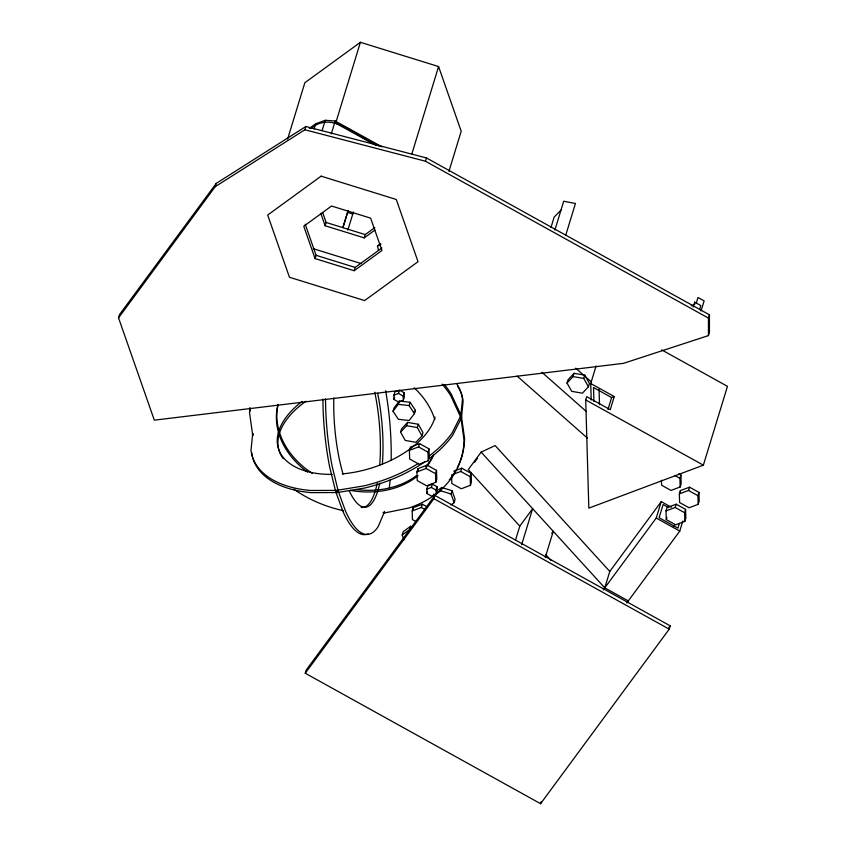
<?xml version="1.0" encoding="UTF-8"?>
<svg xmlns="http://www.w3.org/2000/svg" width="846" height="846" viewBox="0 0 846 846"><rect width="100%" height="100%" fill="white"/><g stroke="black" fill="none" stroke-linecap="round" stroke-linejoin="round"><path stroke-width="1.27" d="M429.155 456.026A109.145 60.986 -16.7 0 0 452.081 433.015L460.816 415.714L462.476 399.016A109.145 60.986 -16.7 0 0 456.914 384.073M428.774 458.966A109.145 60.986 -16.7 0 0 452.726 435.182L461.472 417.882L463.122 401.184A109.145 60.986 -16.7 0 0 457.57 386.241M325.52 398.847A109.145 31.598 85.1 0 0 332.245 466.675L338.284 491.357L345.697 511.555A109.145 31.598 85.1 0 0 378.289 526.413L384.581 511.407M118.535 317.853L119.54 314.564L216.216 183.413L305.882 126.488L426.458 157.938L709.434 314.807L709.445 332.309L708.44 335.598L623.544 363.325L154.321 420.166L118.535 317.853L215.212 186.691L216.216 183.413M287.598 139.146L304.846 82.749L360.396 42.3L438.577 66.548L461.197 131.246L448.94 171.357M215.212 186.691L304.877 129.766L305.882 126.488M314.035 129.163L315.674 123.78L325.245 120.291L335.206 121.02L382.075 146.887M322.072 130.665L325.245 120.291M331.272 133.901L335.206 121.02M335.873 122.501L360.396 42.3M253.24 433.945L252.732 435.584L249.549 412.848A109.145 84.822 17 0 1 249.866 407.592M315.082 258.59L303.767 226.242L331.547 206.022L370.633 218.141L381.948 250.49L354.167 270.72L315.082 258.59L316.087 255.312L305.205 224.201M374.894 230.101L364.214 237.874L325.118 225.755L326.122 222.466L322.643 212.515M343.021 227.236L347.558 212.399L352.771 214.017M342.894 227.68L348.192 210.379M347.854 230.091L353.406 211.986M354.167 270.72L355.172 267.431L381.884 247.984M364.214 237.874L365.218 234.596L374.831 227.595M411.759 154.268L438.577 66.548M708.44 335.598L708.43 318.096L425.453 161.226L426.458 157.938M305.258 673.247L306.263 669.958L434.907 495.418L670.233 625.871L669.228 629.16L540.583 803.7L305.258 673.247L433.913 498.696L434.907 495.418M393.898 395.156L398.477 393.432L399.481 390.154L404.187 392.756L404.314 397.081L403.309 400.37L398.73 402.093L394.025 399.481L393.898 395.156L394.902 391.867L398.255 390.609M394.025 399.481L394.691 397.292M393.009 411.23L394.014 407.941L399.354 401.067L410.077 402.273L415.471 410.352L414.466 413.641L409.126 420.515L398.403 419.309L393.009 411.23L398.35 404.356L399.354 401.067M403.309 400.37L403.182 396.044L404.187 392.756M400.581 432.147L401.586 428.859L407.613 422.408L418.315 424.269L422.979 432.57L421.974 435.859L415.946 442.299L405.255 440.449L400.581 432.147L406.609 425.697L407.613 422.408M414.466 413.641L409.073 405.562L410.077 402.273M409.411 450.347L410.416 447.069L419.574 443.632L428.985 448.845L429.239 457.506L428.235 460.784L419.077 464.221L409.654 459.008L409.411 450.347L418.569 446.91L427.981 452.134L428.235 460.784M421.974 435.859L417.311 427.558L418.315 424.269M418.569 446.91L419.574 443.632M416.951 471.92L417.956 468.631L427.124 465.194L436.536 470.408L436.779 479.069L435.775 482.347L426.617 485.794L417.205 480.57L416.951 471.92L426.12 468.483L435.531 473.697L435.775 482.347M403.912 539.917L402.188 534.989L403.193 531.7L410.596 526.307L412.774 526.984M427.981 452.134L428.985 448.845M415.576 521.337L412.446 519.603L412.192 510.942L413.197 507.653L422.355 504.216L427.59 507.124M426.12 468.483L427.124 465.194M410.596 526.307L409.591 529.596L402.188 534.989M426.786 489.178L427.79 485.89L432.369 484.176L437.075 486.778L437.202 491.114L436.198 494.392L431.619 496.116L426.913 493.504L426.786 489.178L431.365 487.455L436.071 490.067L436.198 494.392M412.192 510.942L421.361 507.505L422.355 504.216M426.913 493.504L427.579 491.315M431.365 487.455L432.369 484.176M435.531 473.697L436.536 470.408M433.945 493.99L433.268 496.179L440.681 490.786L441.686 487.508L452.102 490.743L455.127 499.362L454.122 502.651L450.939 504.956M436.071 490.067L437.075 486.778M436.758 493.303A109.145 84.822 17 0 0 464.073 440.364L460.89 417.617L461.398 415.978L451.119 393.845A109.145 84.822 17 0 0 444.362 384.496M454.122 502.651L451.098 494.022L452.102 490.743M452.716 474.469L460.753 471.455L461.757 468.166L471.169 473.39L471.423 482.04L470.418 485.329L461.26 488.766L451.838 483.542L451.595 474.892M470.418 485.329L470.165 476.668L471.169 473.39M551 227.447L554.162 217.084L560.983 210.115M554.881 230.08L563.7 201.242L575.449 203.474L565.815 234.987M515.605 539.822L519.793 526.127L532.652 508.679L521.622 544.771M567.021 383.037L568.026 379.748L574.053 373.308L584.755 375.159L589.429 383.46L588.425 386.749L582.397 393.2L571.695 391.338L567.021 383.037L573.049 376.586L574.053 373.308M588.425 386.749L583.751 378.448L584.755 375.159M661.72 349.895L727.465 386.336L703.364 465.163L588.837 508.129L585.707 399.936L586.712 396.647L610.241 409.697L614.259 396.563L590.73 383.513L596.07 366.043M545.215 557.62L553.263 531.299L551.74 533.35M607.967 409.496L611.616 397.546L614.259 396.563M628.303 600.903L604.763 587.864L609.786 571.441L661.244 501.625L671.333 507.219M540.583 803.7L541.25 801.511M693.17 307.098L694.682 302.149L700.816 305.554L699.737 309.097M696.332 302.931L697.992 297.485L704.136 300.89L701.048 310.968M708.43 318.096L709.434 314.807M603.251 589.916L656.232 518.048L661.244 501.625M666.014 510.921L667.018 507.632L676.187 504.195L685.598 509.419L685.852 518.069L684.848 521.358L675.679 524.795L666.267 519.571L666.014 510.921L675.182 507.484L684.594 512.697L684.848 521.358M666.267 519.571L666.934 517.382M661.445 480.253L661.593 485.192L671.005 490.416L680.163 486.979L679.92 478.318L680.924 475.04L678.83 473.876M680.163 486.979L681.167 483.69L680.924 475.04M675.182 507.484L676.187 504.195M679.359 493.895L680.364 490.617L689.522 487.18L698.944 492.393L699.187 501.044L698.183 504.332L689.025 507.769L679.613 502.556L679.359 493.895L688.528 490.458L697.939 495.682L698.183 504.332M688.528 490.458L689.522 487.18M679.37 523.367L677.91 528.147L659.087 517.71L663.105 504.565L668.636 507.642M684.594 512.697L685.598 509.419M626.791 602.965L679.761 531.087L682.849 520.988M697.939 495.682L698.944 492.393M609.786 571.441L495.132 445.546L481.141 452.113L468.282 469.572L519.793 526.127M474.648 462.18L477.588 458.183M673.353 526.646L674.907 524.531M668.678 627.986L670.233 625.871M413.948 412.319L415.471 410.352M309.276 128.455L315.674 123.78M310.905 128.539C333.409 109.261 358.038 139.072 379.114 146.03M378.522 250.511L377.453 245.953L380.658 243.627M438.503 489.813L441.686 487.508M377.453 245.953L380.827 244.6M691.214 305.808L693.604 304.92M453.72 471.19L461.757 468.166M384.073 513.046L408.872 508.023A109.145 84.822 17 0 0 434.643 494.91M252.986 434.77L252.658 433.681L251.008 450.379A109.145 60.986 -16.7 0 0 310.408 490.469L336.655 490.384L364.277 485.816A109.145 60.986 -16.7 0 0 418.4 463.407M251.664 452.547A109.145 60.986 -16.7 0 0 311.053 492.636L337.311 492.552L364.933 487.983A109.145 60.986 -16.7 0 0 424.555 461.969M322.918 399.079A109.145 31.598 85.1 0 0 329.644 466.897L335.682 491.579L338.284 491.357M383.069 512.486L384.37 512.369M398.35 404.356L409.073 405.562M573.049 376.586L583.751 378.448M406.609 425.697L417.311 427.558M304.877 129.766L425.453 161.226M326.122 222.466L365.218 234.596M313.263 248.692L360.872 263.466M316.087 255.312L355.172 267.431M440.681 490.786L451.098 494.022M334.699 122.67L375.867 145.279M611.616 397.546L593.522 387.521L593.924 401.596M585.707 399.936L703.364 465.163M674.685 475.42L679.92 478.318M656.232 518.048L679.761 531.087M398.477 393.432L403.182 396.044M460.753 471.455L470.165 476.668M433.913 498.696L669.228 629.16M421.361 507.505L425.538 509.821M575.724 368.147L591.513 382.075M541.884 372.272L586.426 411.579M517.192 376.142L587.346 438.048M481.141 452.113L604.763 587.864M545.723 554.606L551.053 560.454M460.89 417.617L450.622 395.484A109.145 84.822 17 0 0 442.172 384.116M335.682 491.579L343.095 511.777A109.145 31.598 85.1 0 0 368.243 533.815M320.771 213.308L325.118 225.755M460.816 415.714L461.472 417.882M336.655 490.384L337.311 492.552M461.398 415.978L464.581 438.725A109.145 84.822 17 0 1 457.295 467.701M694.682 302.149L694.746 304.401M680.364 490.617L680.438 493.081M599.063 389.139L599.507 404.726M590.73 383.513L591.206 400.063M417.956 468.631L418.03 471.106M413.197 507.653L413.271 510.127M343.55 510.709A109.145 84.822 17 0 1 293.816 489.231M456.047 470.038A109.145 84.822 17 0 1 449.3 479.915M250.056 411.198A109.145 84.822 17 0 1 250.162 408.576M433.702 454.492A81.861 63.619 17 0 1 428.15 464.708M418.072 475.589A81.861 63.619 17 0 1 350.36 490.373M307.426 472.026A81.861 63.619 17 0 1 277.943 404.769M414.233 387.849A81.861 63.619 17 0 1 434.791 419.605M432.623 456.385A81.861 63.619 17 0 1 425.686 466.918M416.592 475.515A81.861 63.619 17 0 1 355.828 489.496M312.206 473.379A81.861 63.619 17 0 1 278.144 404.367M283.273 458.765A81.861 45.737 -16.7 0 1 279.265 451.256M278.916 450.125A81.861 45.737 -16.7 0 1 306.03 401.226M435.055 417.078A81.861 45.737 -16.7 0 1 342.27 473.908M332.15 474.416A81.861 45.737 -16.7 0 1 302.064 401.48M374.757 392.184A81.861 23.699 85.1 0 1 379.695 465.342M377.179 483.394A81.861 23.699 85.1 0 1 375.402 490.469M375.074 491.537A81.861 23.699 85.1 0 1 361.136 507.389M385.628 390.693A109.145 31.598 85.1 0 1 391.159 460.33M390.133 479.978A109.145 31.598 85.1 0 1 389.329 487.603M379.78 483.172A81.861 23.699 85.1 0 1 349.176 490.743M343.064 474.109A81.861 23.699 85.1 0 1 333.81 397.98M377.633 393.253A81.861 23.699 85.1 0 1 382.403 463.777M321.099 176.158L267.685 215.053L289.448 277.255L364.615 300.573L418.03 261.689L396.277 199.476L321.099 176.158"/></g></svg>
